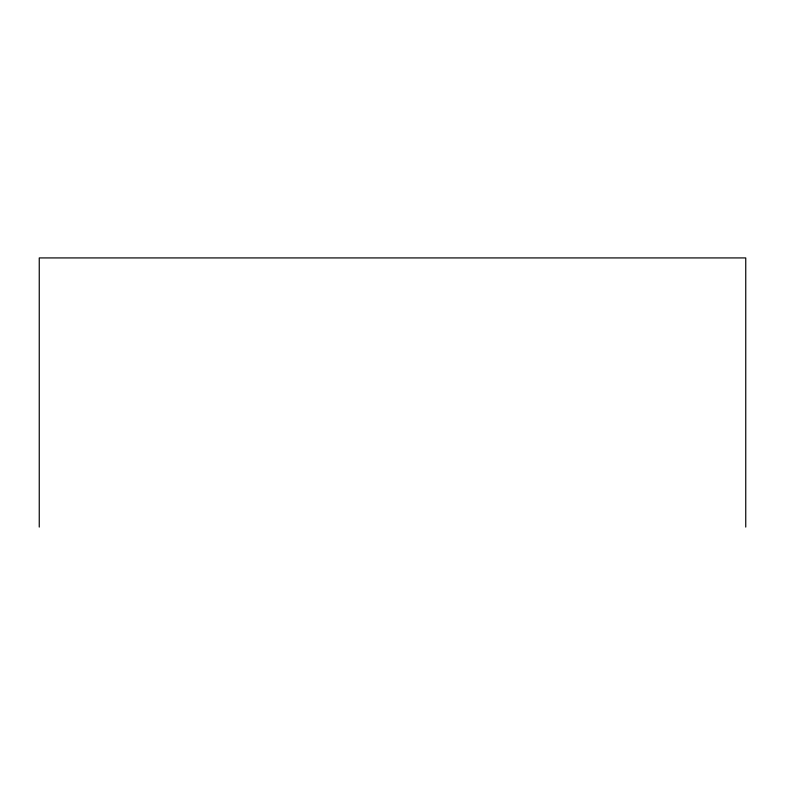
<?xml version="1.0" encoding="UTF-8"?>
<svg xmlns="http://www.w3.org/2000/svg" width="785" height="785" viewBox="0 0 785 785"><rect width="100%" height="100%" fill="white"/><g stroke="black" fill="none" stroke-linecap="round" stroke-linejoin="round"><path stroke-width="1.18" d="M745.75 527.078L745.75 257.922L39.25 257.922L39.25 527.078"/></g></svg>
